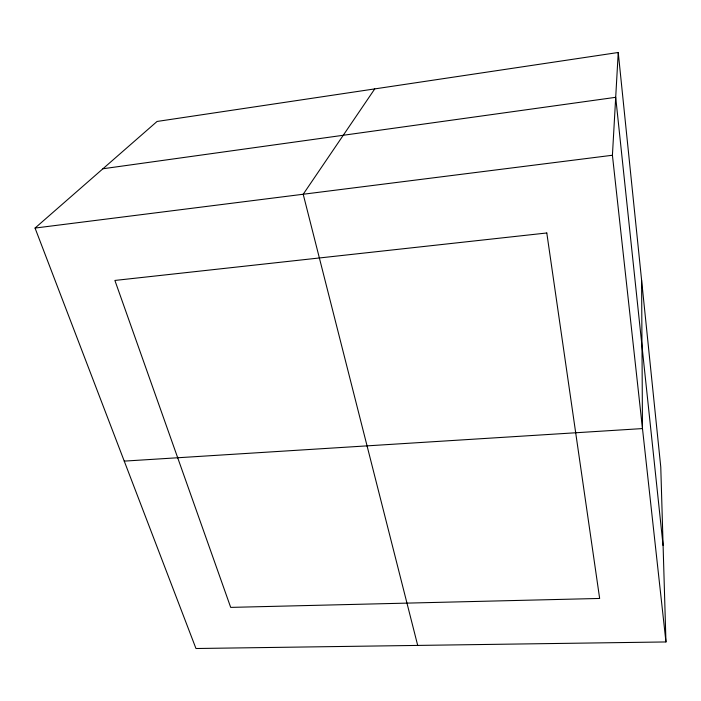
<?xml version="1.0" encoding="UTF-8"?>
<svg xmlns="http://www.w3.org/2000/svg" width="701" height="701" viewBox="0 0 701 701"><rect width="100%" height="100%" fill="white"/><g stroke="black" fill="none" stroke-linecap="round" stroke-linejoin="round"><path stroke-width="1.05" d="M665.95 641.95L612.42 155.254L618.238 52.487L157.068 121.457L35.05 228.062L195.965 648.513L665.95 641.95L660.771 467.05L618.238 52.487M575.687 432.771L575.731 432.28M367.061 445.871L367.228 445.398M177.695 457.762L177.966 457.306M374.755 88.904L303.2 194.247L417.7 645.411M102.924 168.757L615.697 97.316L663.093 545.536M35.05 228.062L612.42 155.254M124.243 461.118L642.484 428.574L641.59 280.093M546.798 232.977L114.894 280.444L230.69 607.39L599.653 598.452L546.798 232.977"/></g></svg>
